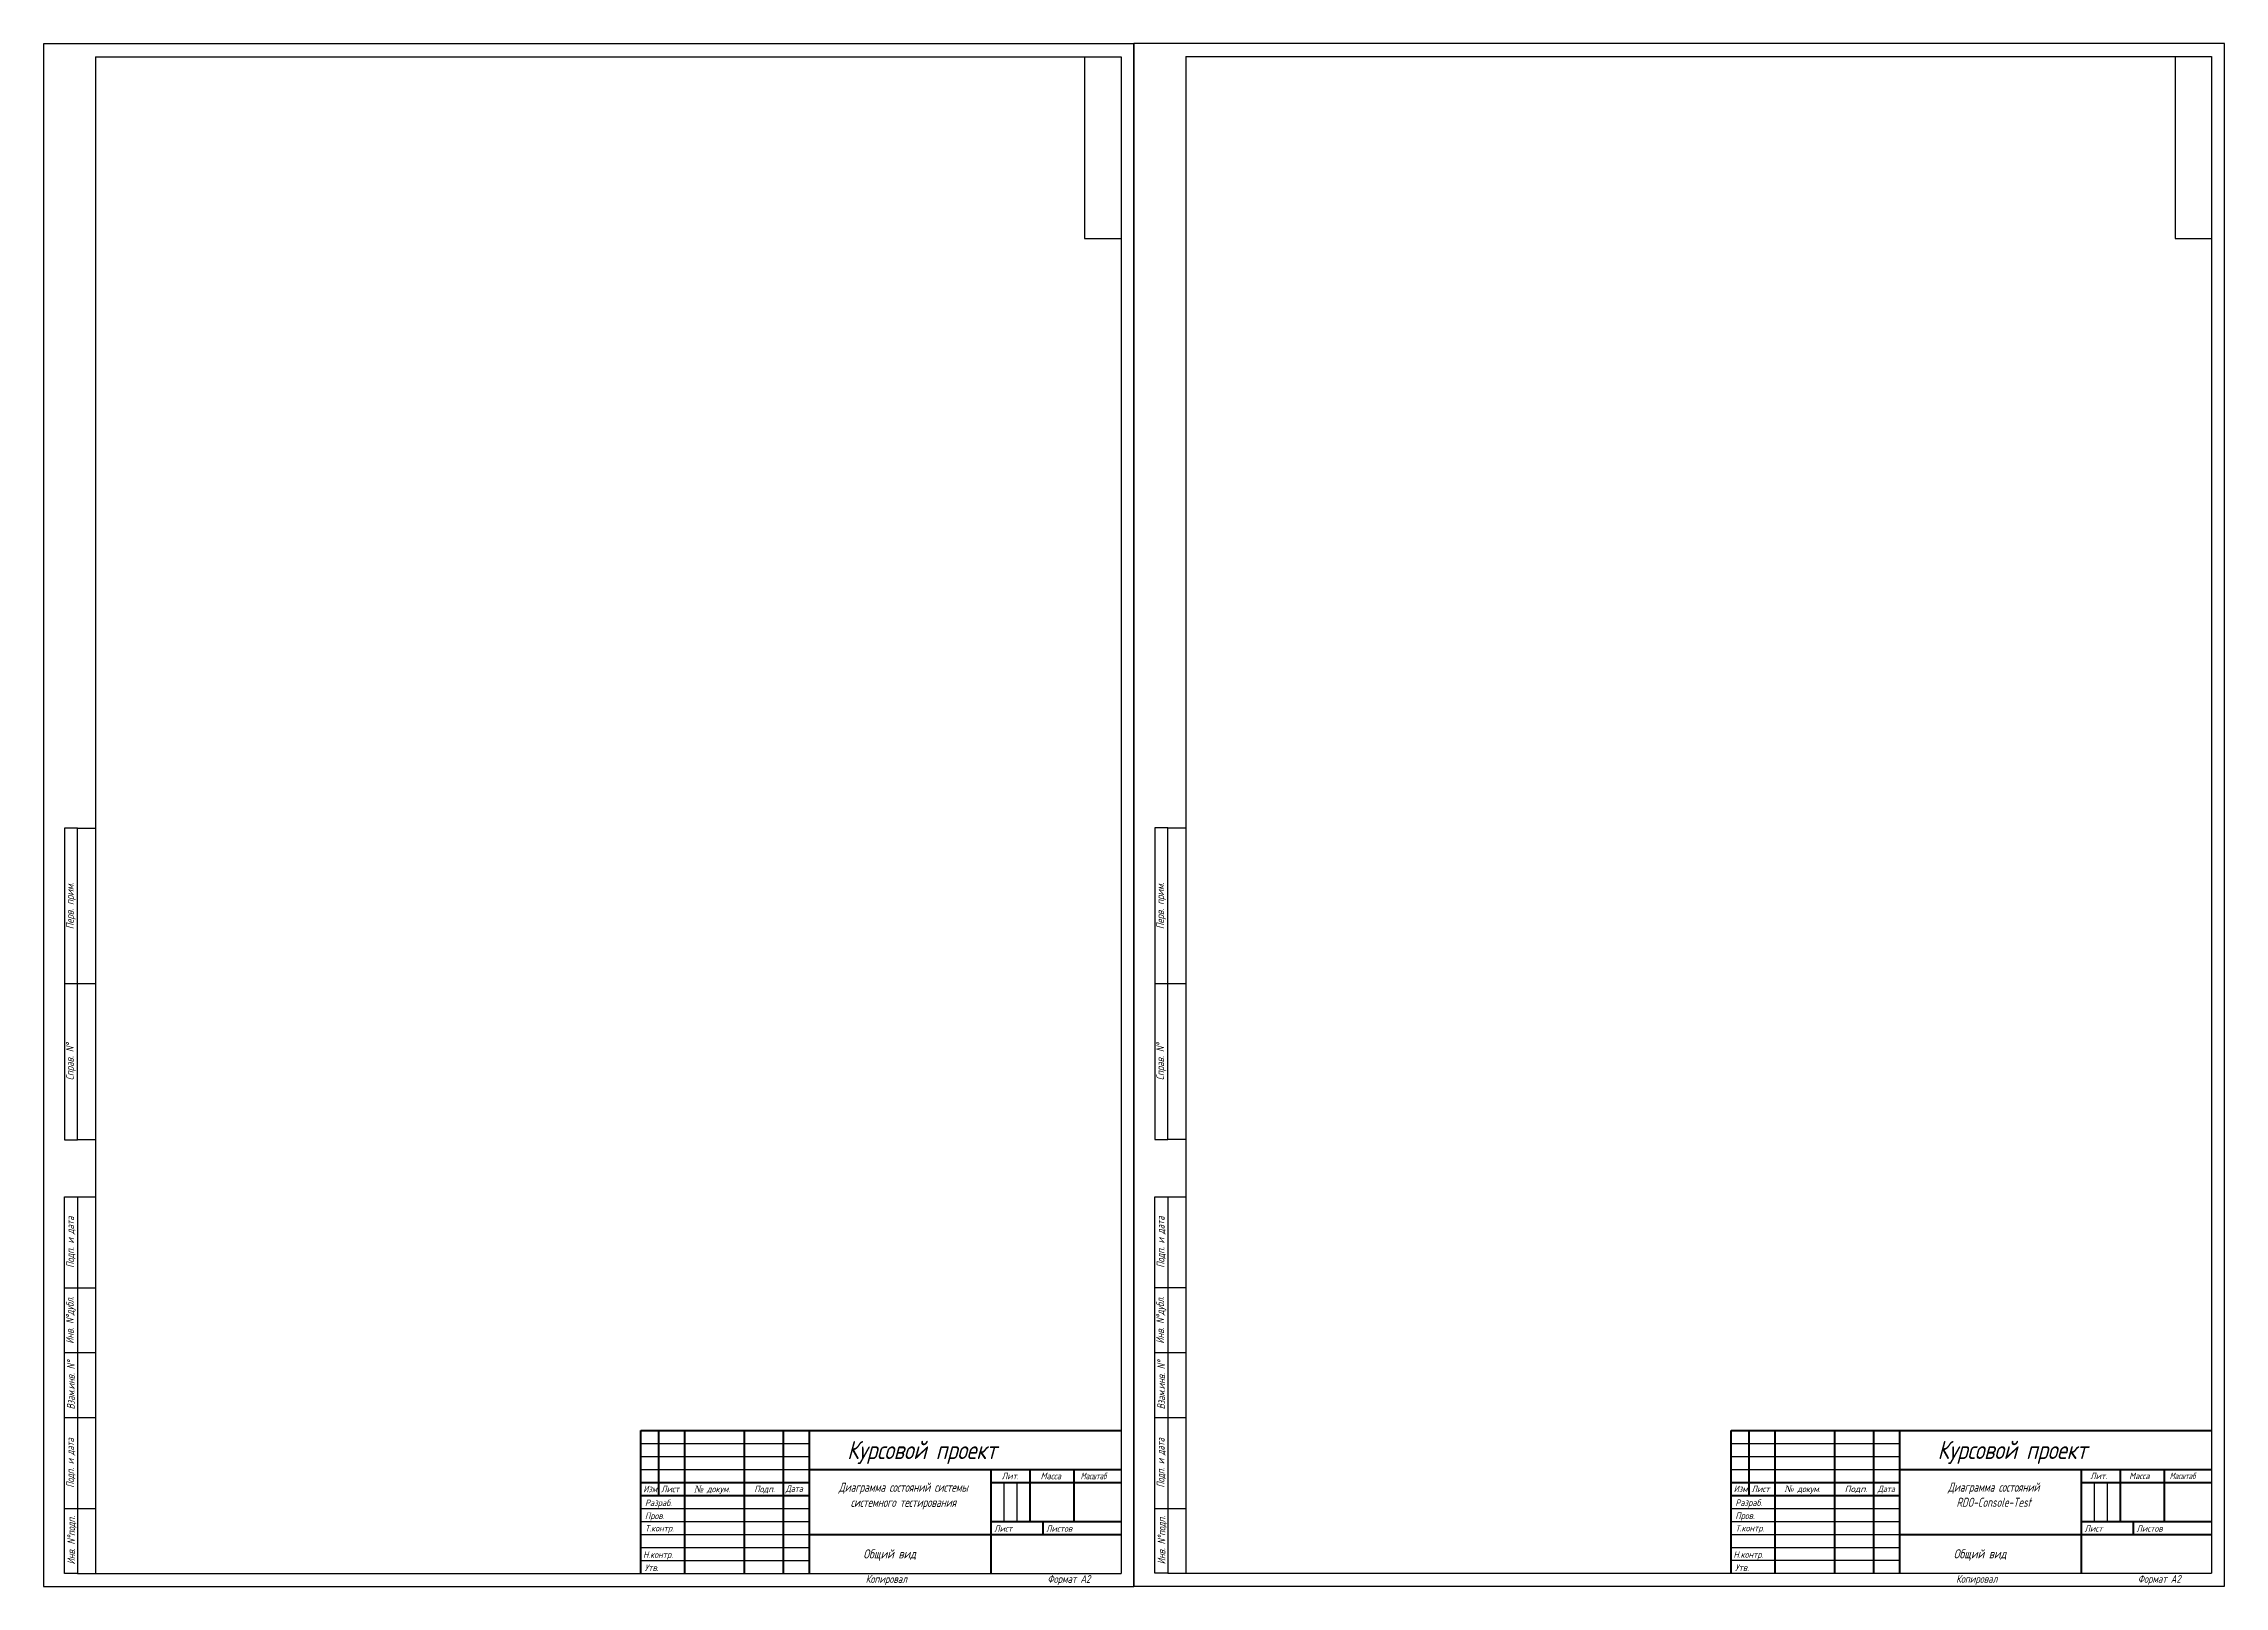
# Model space of a CAD drawing. Header units: millimetres. Extents: x -591 to 803, y 32 to 626.
# Drawn here: x -37 to 803, y 32 to 626 of the extents above; entities that cross this region are included whole.
import ezdxf

# ---------------------------------------------------------------- set-up
doc = ezdxf.new("R2010")
doc.units = ezdxf.units.MM
doc.layers.add('Format', color=7, linetype='Continuous', lineweight=30)
doc.layers.add('Text', color=242, linetype='Continuous', lineweight=15)
doc.styles.add('GOST 2.304', font='CS_Gost2304.shx', dxfattribs={"oblique": 15})
doc.styles.get("Standard").update_dxf_attribs({"font": 'times.ttf', "oblique": 15})

msp = doc.modelspace()

# ---------------------------------------------------------------- linework, layer by layer
at = {"color": 7, "linetype": 'Continuous', "lineweight": 60, "extrusion": (0, 1, 0)}
for points, elevation in [([(-193.27, 0), (-378.27, 0)], 92.07), ([(-613.27, 0), (-798.27, 0)], 92.1), ([(-258.27, 0), (-378.27, 0)], 77.07), ([(-678.27, 0), (-798.27, 0)], 77.1), ([(-193.27, 0), (-258.27, 0)], 72.07), ([(-328.27, 0), (-378.27, 0)], 72.07), ([(-613.27, 0), (-678.27, 0)], 72.1), ([(-748.27, 0), (-798.27, 0)], 72.1), ([(-193.27, 0), (-258.27, 0)], 67.07), ([(-613.27, 0), (-678.27, 0)], 67.1), ([(-258.27, 0), (-378.27, 0)], 52.07), ([(-328.27, 0), (-378.27, 0)], 57.07), ([(-678.27, 0), (-798.27, 0)], 52.1), ([(-748.27, 0), (-798.27, 0)], 57.1)]:
    msp.add_lwpolyline(points, dxfattribs=dict(at, elevation=elevation))
at = {"color": 7, "linetype": 'Continuous', "lineweight": 60, "extrusion": (1, 0, 0)}
for points, elevation in [([(37.07, 0), (92.07, 0)], 193.27), ([(67.07, 0), (92.07, 0)], 200.27), ([(37.07, 0), (92.07, 0)], 210.27), ([(37.07, 0), (92.07, 0)], 233.27), ([(37.07, 0), (92.07, 0)], 248.27), ([(37.07, 0), (92.07, 0)], 258.27), ([(37.1, 0), (92.1, 0)], 613.27), ([(67.1, 0), (92.1, 0)], 620.27), ([(37.1, 0), (92.1, 0)], 630.27), ([(37.1, 0), (92.1, 0)], 653.27), ([(37.1, 0), (92.1, 0)], 668.27), ([(37.1, 0), (92.1, 0)], 678.27), ([(37.07, 0), (77.07, 0)], 328.27), ([(57.07, 0), (77.07, 0)], 343.27), ([(57.07, 0), (77.07, 0)], 360.27), ([(37.1, 0), (77.1, 0)], 748.27), ([(57.1, 0), (77.1, 0)], 763.27), ([(57.1, 0), (77.1, 0)], 780.27), ([(52.07, 0), (57.07, 0)], 348.27), ([(52.1, 0), (57.1, 0)], 768.27)]:
    msp.add_lwpolyline(points, dxfattribs=dict(at, elevation=elevation))
at = {"color": 1, "linetype": 'Continuous', "lineweight": 25, "extrusion": (0, 1, 0)}
for points, elevation in [([(-193.27, 0), (-258.27, 0)], 87.07), ([(-613.27, 0), (-678.27, 0)], 87.1), ([(-193.27, 0), (-258.27, 0)], 82.07), ([(-193.27, 0), (-258.27, 0)], 77.07), ([(-613.27, 0), (-678.27, 0)], 82.1), ([(-613.27, 0), (-678.27, 0)], 77.1), ([(-193.27, 0), (-258.27, 0)], 62.07), ([(-613.27, 0), (-678.27, 0)], 62.1), ([(-193.27, 0), (-258.27, 0)], 57.07), ([(-193.27, 0), (-258.27, 0)], 52.07), ([(-613.27, 0), (-678.27, 0)], 57.1), ([(-613.27, 0), (-678.27, 0)], 52.1), ([(-193.27, 0), (-258.27, 0)], 47.07), ([(-193.27, 0), (-258.27, 0)], 42.07), ([(-613.27, 0), (-678.27, 0)], 47.1), ([(-613.27, 0), (-678.27, 0)], 42.1)]:
    msp.add_lwpolyline(points, dxfattribs=dict(at, elevation=elevation))
at = {"color": 1, "linetype": 'Continuous', "lineweight": 25, "extrusion": (1, 0, 0)}
for points, elevation in [([(57.07, 0), (72.07, 0)], 333.27), ([(57.07, 0), (72.07, 0)], 338.27), ([(57.1, 0), (72.1, 0)], 753.27), ([(57.1, 0), (72.1, 0)], 758.27)]:
    msp.add_lwpolyline(points, dxfattribs=dict(at, elevation=elevation))
at = {"layer": 'Format'}
for p, q in [((383.27, 626.07), (-36.73, 626.07)), ((-36.73, 626.07), (-36.73, 32.07)), ((803.27, 626.1), (383.27, 626.1)), ((383.27, 626.1), (383.27, 32.1)), ((383.27, 32.07), (383.27, 626.07)), ((803.27, 32.1), (803.27, 626.1)), ((-16.73, 621.07), (-16.73, 621.07)), ((-16.73, 621.07), (-16.73, 37.07)), ((-16.73, 621.07), (378.27, 621.07)), ((364.27, 621.07), (364.27, 551.07)), ((378.27, 621.07), (378.27, 37.07)), ((403.27, 621.1), (403.27, 621.1)), ((403.27, 621.1), (403.27, 37.1)), ((403.27, 621.1), (798.27, 621.1)), ((784.27, 621.1), (784.27, 551.1)), ((798.27, 621.1), (798.27, 37.1)), ((364.27, 551.07), (378.27, 551.07)), ((784.27, 551.1), (798.27, 551.1)), ((-28.73, 324.07), (-28.73, 204.07)), ((-23.73, 324.07), (-28.73, 324.07)), ((-23.73, 204.07), (-23.73, 324.07)), ((-23.73, 324.07), (-16.73, 324.07)), ((391.27, 324.1), (391.27, 204.1)), ((396.27, 324.1), (391.27, 324.1)), ((396.27, 204.1), (396.27, 324.1)), ((396.27, 324.1), (403.27, 324.1)), ((-16.73, 264.07), (-28.73, 264.07)), ((403.27, 264.1), (391.27, 264.1)), ((-28.73, 204.07), (-23.73, 204.07)), ((-16.73, 204.07), (-23.73, 204.07)), ((391.27, 204.1), (396.27, 204.1)), ((403.27, 204.1), (396.27, 204.1)), ((-28.73, 37.07), (-28.73, 182.07)), ((-28.73, 182.07), (-23.73, 182.07)), ((-23.73, 182.07), (-23.73, 37.07)), ((-23.73, 182.07), (-16.73, 182.07)), ((391.27, 37.1), (391.27, 182.1)), ((391.27, 182.1), (396.27, 182.1)), ((396.27, 182.1), (396.27, 37.1)), ((396.27, 182.1), (403.27, 182.1)), ((-28.73, 147.07), (-16.73, 147.07)), ((391.27, 147.1), (403.27, 147.1)), ((-28.73, 122.07), (-16.73, 122.07)), ((391.27, 122.1), (403.27, 122.1)), ((-28.73, 97.07), (-16.73, 97.07)), ((391.27, 97.1), (403.27, 97.1)), ((-28.73, 62.07), (-16.73, 62.07)), ((391.27, 62.1), (403.27, 62.1)), ((-23.73, 37.07), (-28.73, 37.07)), ((-23.73, 37.07), (378.27, 37.07)), ((396.27, 37.1), (391.27, 37.1)), ((396.27, 37.1), (798.27, 37.1)), ((-36.73, 32.07), (383.27, 32.07)), ((383.27, 32.1), (803.27, 32.1))]:
    msp.add_line(p, q, dxfattribs=at)

# ---------------------------------------------------------------- texts
at = {"color": 1, "linetype": 'Continuous', "lineweight": 25, "attachment_point": 1, "style": 'GOST 2.304'}
for s, insert, char_height, width in [('Курсовой проект', (272.8, 88.07), 7, 101.4577), ('Курсовой проект', (692.8, 88.1), 7, 101.4577), ('Лит.', (332.33, 75.82), 2.5, 11.1477), ('Масса', (347.31, 75.82), 2.5, 13.973), ('{\\W0.8;Масштаб}', (362.71, 75.82), 2.5, 19.2666), ('Лит.', (751.58, 75.85), 2.5, 11.1477), ('Масса', (766.61, 75.85), 2.5, 13.973), ('{\\W0.8;Масштаб}', (782.2, 75.85), 2.5, 19.2666), ('{\\Fsimplex|c204;\\Q15;\\W0.8;Лист}', (201.13, 70.82), 2.5, 11.5444), ('{\\fTimes New Roman|b0|i0|c204|p18;№} докум.', (213.68, 70.82), 2.5, 17.9016), ('{\\Fsimplex|c204;\\Q15;\\W0.9;Подп.}', (237, 70.82), 2.5, 12.2192), ('{\\Fsimplex|c204;\\Q15;\\W0.7;Дата}', (249.12, 70.94), 2.5, 10.8567), ('{\\Fsimplex|c204;\\Q15;\\W0.8;Лист}', (621.13, 70.85), 2.5, 11.5444), ('{\\fTimes New Roman|b0|i0|c204|p18;№} докум.', (633.68, 70.85), 2.5, 17.9016), ('{\\Fsimplex|c204;\\Q15;Подп.}', (657, 70.85), 2.5, 12.2192), ('{\\Fsimplex|c204;\\Q15;\\W0.7;Дата}', (669.74, 70.85), 2.5, 10.8567), ('Разраб.', (194.91, 65.49), 2.5, 15.9096), ('Пров.', (194.91, 60.49), 2.5, 12.2192), ('Разраб.', (614.91, 65.52), 2.5, 15.9096), ('Пров.', (614.91, 60.52), 2.5, 12.2192), ('Т.контр.', (194.95, 55.7), 2.5, 15.7279), ('Лист', (329.39, 55.57), 2.5, 12.9016), ('Листов', (349.39, 55.57), 2.5, 17.4254), ('Т.контр.', (614.95, 55.74), 2.5, 15.7279), ('Лист', (749.39, 55.6), 2.5, 12.9016), ('Листов', (769.39, 55.6), 2.5, 17.4254), ('Н{\\Fcs_gost2304|c186;.}контр{\\Fcs_gost2304|c186;.}', (194.18, 45.54), 2.5, 17.6835), ('Общий вид', (279, 46.32), 3.5, 33.8716), ('Н{\\Fcs_gost2304|c186;.}контр{\\Fcs_gost2304|c186;.}', (614.18, 45.58), 2.5, 17.6835), ('Общий вид', (699, 46.35), 3.5, 33.8716), ('Утв.', (194.79, 40.49), 2.5, 10.4335), ('Утв.', (614.79, 40.52), 2.5, 10.4335)]:
    msp.add_mtext(s, dxfattribs=dict(at, insert=insert, char_height=char_height, width=width))
at = {"color": 1, "linetype": 'Continuous', "lineweight": 25, "char_height": 2.5, "width": 7.1299, "attachment_point": 1}
for insert in [(194.26, 70.82), (614.26, 70.85)]:
    msp.add_mtext('{\\Fsimplex|c204;\\W0.75;Изм\\Fsimplex|c186;.}', dxfattribs=dict(at, insert=insert))
at = {"char_height": 3.5, "width": 57.8067, "attachment_point": 2, "style": 'GOST 2.304'}
for s, insert in [('{\\W0.9;Диаграмма состояний системы системного тестирования}', (294.42, 71.99)), ('{\\W0.9;Диаграмма состояний RDO-Console-Test}', (714.42, 72.03))]:
    msp.add_mtext(s, dxfattribs=dict(at, insert=insert))
at = {"layer": 'Text', "char_height": 3, "attachment_point": 5, "rotation": 90, "style": 'GOST 2.304'}
for s, insert, width in [('Перв. прим.', (-26.23, 294.07), 60), ('Перв. прим.', (393.77, 294.1), 60), ('Справ. N°', (-26.23, 234.07), 60), ('Справ. N°', (393.77, 234.1), 60), ('{\\W0.8;Подп. и дата}', (-26.23, 164.57), 35), ('{\\W0.8;Подп. и дата}', (393.77, 164.6), 35), ('{\\W0.8;Инв. N°дубл.}', (-26.23, 134.57), 25), ('{\\W0.8;Инв. N°дубл.}', (393.77, 134.6), 25), ('{\\W0.8;Взам.инв. N°}', (-26.23, 109.57), 27.3602), ('{\\W0.8;Взам.инв. N°}', (393.77, 109.6), 27.3602), ('{\\W0.9;Подп. и дата}', (-26.23, 79.57), 35), ('{\\W0.9;Подп. и дата}', (393.77, 79.6), 35), ('{\\W0.8;Инв. N°подп.}', (-25.89, 49.83), 26.6565), ('{\\W0.8;Инв. N°подп.}', (394.11, 49.87), 26.6565)]:
    msp.add_mtext(s, dxfattribs=dict(at, insert=insert, width=width))
at = {"layer": 'Text', "char_height": 3, "attachment_point": 1, "style": 'GOST 2.304'}
for s, insert, width in [('Копировал', (279.92, 36.41), 70.0934), ('Формат А2', (349.92, 36.41), 50.1158), ('Копировал', (699.92, 36.44), 70.0934), ('Формат А2', (769.92, 36.44), 50.1158)]:
    msp.add_mtext(s, dxfattribs=dict(at, insert=insert, width=width))

doc.saveas('drawing.dxf')
